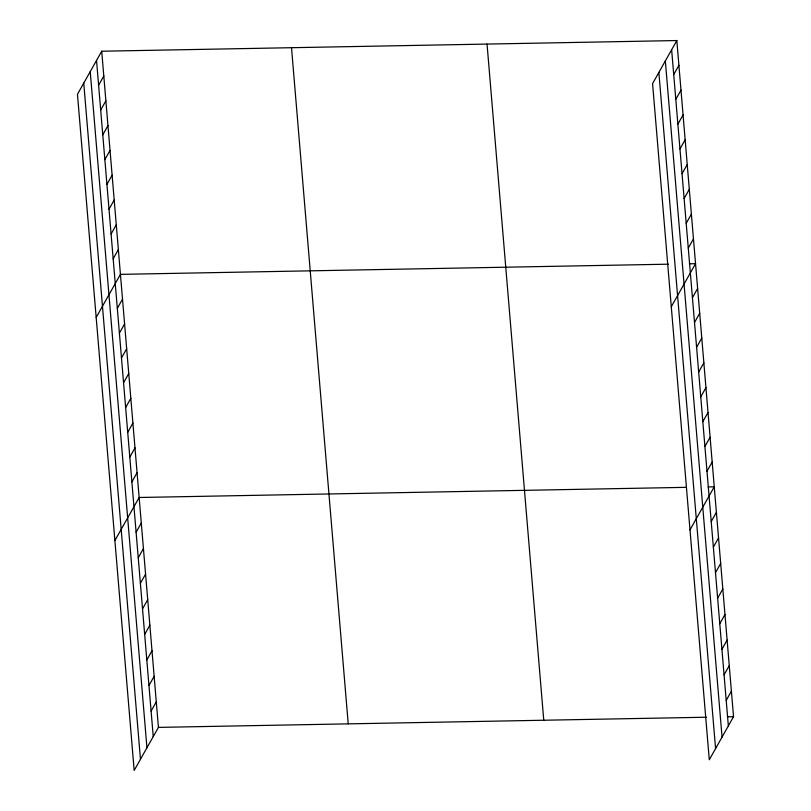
<?xml version="1.0" encoding="UTF-8"?>
<svg xmlns="http://www.w3.org/2000/svg" width="811" height="811" viewBox="0 0 811 811"><rect width="100%" height="100%" fill="white"/><g stroke="black" fill="none" stroke-linecap="round" stroke-linejoin="round"><path stroke-width="1.22" d="M101.72 51.225L77.461 94.289L134.17 770.45L158.429 727.386L101.72 51.225L676.83 40.55L733.539 716.711L709.28 759.775L652.571 83.614L676.83 40.55M98.607 85.236L103.798 76.021M100.686 110.032L105.886 100.807M102.764 134.819L107.964 125.604M104.842 159.615L110.043 150.4M106.92 184.401L112.121 175.186M109.009 209.197L114.199 199.982M111.087 233.994L116.277 224.769M113.165 258.78L118.355 249.565M96.174 317.425L120.433 274.361L668.436 264.183M117.321 308.373L122.512 299.147M119.399 333.159L124.6 323.944M121.478 357.955L126.678 348.74M123.556 382.751L128.756 373.526M125.644 407.538L130.835 398.323M127.722 432.334L132.913 423.109M129.801 457.12L134.991 447.905M131.879 481.916L137.069 472.701M114.888 540.552L139.147 497.488L685.913 487.34M136.096 532.249L141.296 523.034M138.245 557.796L143.435 548.581M140.384 583.342L145.574 574.127M142.523 608.889L147.724 599.664M144.672 634.425L149.863 625.21M146.811 659.972L152.002 650.757M148.95 685.518L154.151 676.293M151.099 711.065L156.29 701.839M673.718 74.561L678.908 65.346M675.796 99.358L680.997 90.133M677.874 124.144L683.075 114.929M679.953 148.94L685.153 139.725M682.041 173.726L687.231 164.511M684.119 198.523L689.309 189.308M686.197 223.319L691.388 214.094M688.275 248.105L693.466 238.89M671.285 306.751L695.544 263.687L689.391 263.798M692.432 297.698L697.622 288.473M694.51 322.484L699.711 313.269M696.588 347.28L701.789 338.065M698.666 372.067L703.867 362.852M700.755 396.863L705.945 387.648M702.833 421.659L708.023 412.434M704.911 446.445L710.101 437.23M706.989 471.242L712.18 462.027M689.999 529.877L714.258 486.813L708.104 486.935M711.206 521.574L716.407 512.359M713.356 547.121L718.546 537.906M715.495 572.667L720.685 563.442M717.634 598.214L722.834 588.989M719.783 623.75L724.973 614.535M721.922 649.297L727.112 640.082M724.061 674.843L729.261 665.618M726.21 700.38L731.4 691.165M158.429 727.386L706.432 717.218M727.386 716.823L733.539 716.711M671.64 49.765L728.349 725.926M665.344 60.937L722.054 737.098M658.856 72.443L715.576 748.604M487.046 44.078L543.755 720.229M291.514 47.707L348.223 723.858M96.529 60.44L153.238 736.601M90.234 71.611L146.943 747.772M83.746 83.117L140.465 759.278"/></g></svg>
